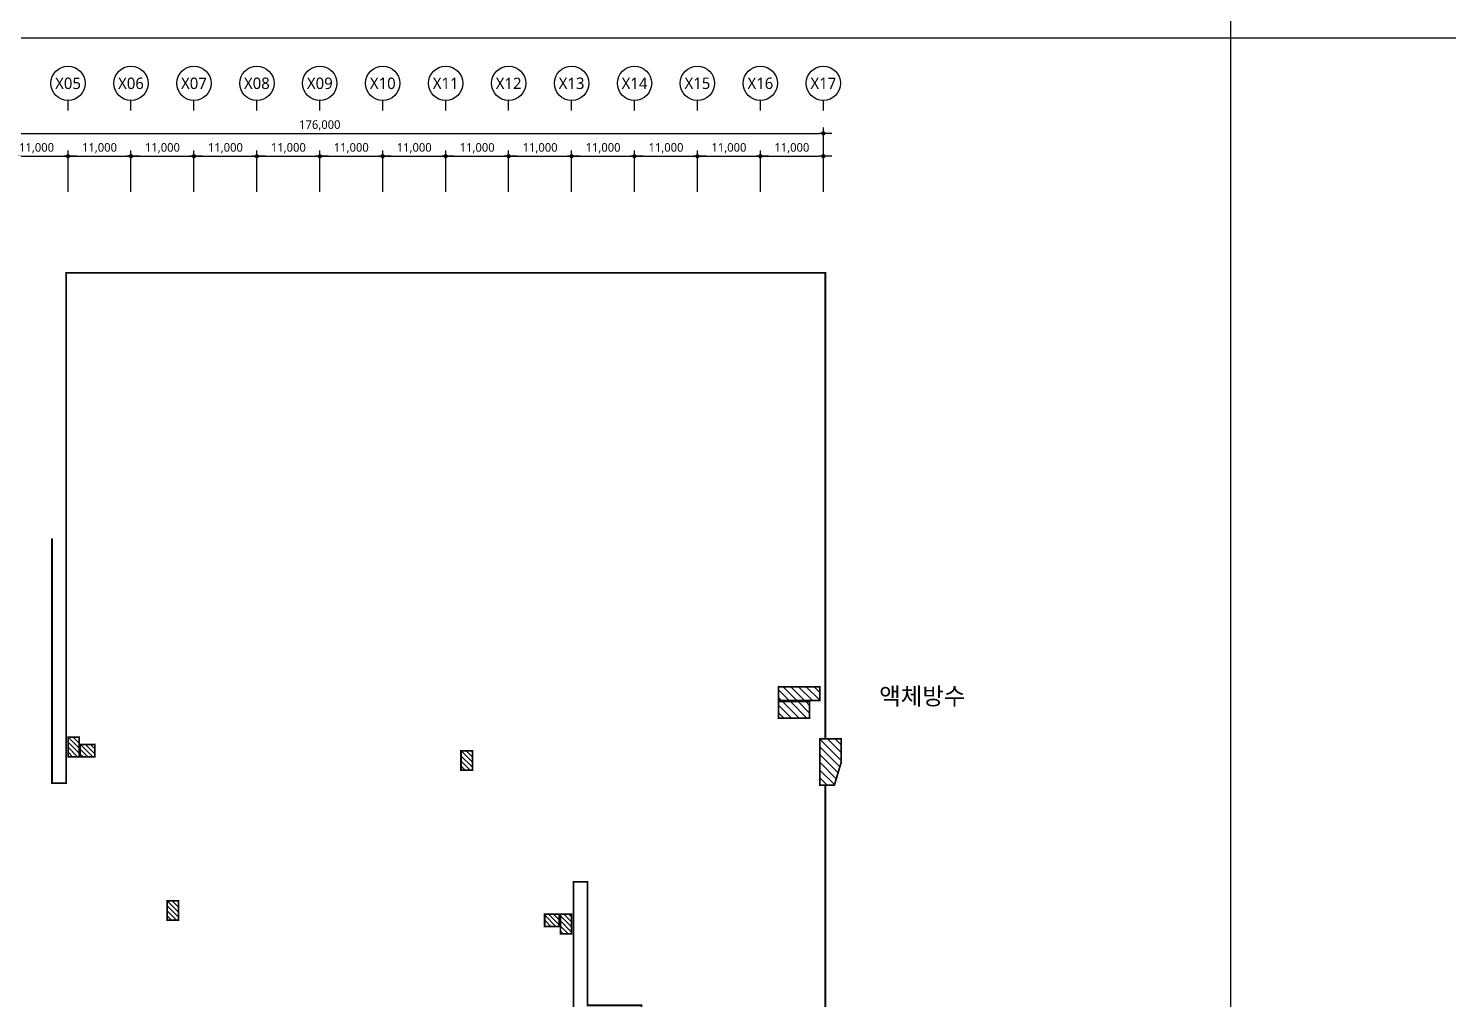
# Model space of a CAD drawing. Header units: millimetres. Extents: x 1037297 to 2672330, y 928637 to 1464837.
# Drawn here: x 1186615 to 1434813, y 1028610 to 1198407 of the extents above; entities that cross this region are included whole.
import ezdxf
from ezdxf.enums import TextEntityAlignment as Align

# ---------------------------------------------------------------- set-up
doc = ezdxf.new("R2010")
doc.units = ezdxf.units.MM
doc.header["$LTSCALE"] = 5
doc.header["$MEASUREMENT"] = 0
doc.header["$PDSIZE"] = -10
doc.linetypes.add('ACAD_ISO12W100', pattern=[21, 12, -3, 0, -3, 0, -3])
doc.layers.get('0').update_dxf_attribs({"linetype": 'CONTINUOUS'})
doc.layers.get('Defpoints').update_dxf_attribs({"color": 153, "linetype": 'CONTINUOUS'})
for name, color, linetype, lineweight in [('A-AXIS-BUBL', 7, 'CONTINUOUS', 25), ('A-DIMS', 7, 'CONTINUOUS', 25), ('A-MKXS-LEAD', 7, 'CONTINUOUS', 25), ('A-XXXX-TXT2', 3, 'CONTINUOUS', 25)]:
    doc.layers.add(name, color=color, linetype=linetype, lineweight=lineweight)
doc.layers.add('AA-TEX-3', color=3, linetype='CONTINUOUS')
doc.layers.add('방수', color=7, linetype='CONTINUOUS')
doc.styles.add('HY울릉도L', font='')
doc.styles.add('맑은고딕', font='malgun.ttf')
doc.styles.add('한농대-돋음체', font='')
doc.styles.get('HY울릉도L').set_extended_font_data('HYwulM')
doc.styles.get('한농대-돋음체').set_extended_font_data('Dotum')
doc.dimstyles.new('CDIM', dxfattribs={"dimtxt": 3, "dimasz": 1.5, "dimexe": 2, "dimexo": 1, "dimgap": 1, "dimtad": 1, "dimdec": 0, "dimrnd": 0.5, "dimzin": 0, "dimdsep": 32, "dimlunit": 6, "dimtxsty": 'HY울릉도L', "dimblk1": '_CIDOT', "dimblk2": '_CIDOT', "dimsah": 1, "dimcen": 5.5, "dimclrd": 2, "dimclre": 2, "dimclrt": 7, "dimadec": 0, "dimazin": 0, "dimtfac": 1, "dimtdec": 0, "dimtix": 1, "dimtmove": 2, "dimatfit": 1, "dimldrblk": '_CIDOT', "dimfxl": 1, "dimtolj": 1, "dimtzin": 0, "dimlwd": -1, "dimarcsym": 0})

# ---------------------------------------------------------------- blocks, each defined once
blk = doc.blocks.new('_CIDOT')
at = {"color": 0, "linetype": 'ByBlock'}
blk.add_line((2, 0), (-1, 0), dxfattribs=at)
at = {"color": 0, "linetype": 'ByBlock', "const_width": 0.5}
blk.add_lwpolyline([(-0.25, 0, 1), (0.25, 0, 1)], format="xyb", close=True, dxfattribs=at)
blk = doc.blocks.new('*D30')
at = {"layer": 'A-DIMS', "lineweight": -2, "transparency": 16777216}
for p, q in [((159693, 255621), (159693, 262871)), ((170693, 255621), (170693, 262871))]:
    blk.add_line(p, q, dxfattribs=at)
at = {"layer": 'A-DIMS', "transparency": 16777216}
blk.add_line((160443, 261871), (169943, 261871), dxfattribs=at)
at = {"layer": 'Defpoints', "color": 0, "transparency": 16777216}
for p in [(170693, 261871), (159693, 255121), (170693, 255121)]:
    blk.add_point(p, dxfattribs=at)
at = {"layer": 'A-DIMS', "transparency": 16777216, "xscale": 750, "yscale": 750, "zscale": 750, "rotation": 180}
blk.add_blockref('_CIDOT', (159693, 261871), dxfattribs=at)
at = {"layer": 'A-DIMS', "transparency": 16777216, "xscale": 750, "yscale": 750, "zscale": 750}
blk.add_blockref('_CIDOT', (170693, 261871), dxfattribs=at)
at = {"layer": 'A-DIMS', "color": 3, "transparency": 16777216, "insert": (165193, 263275), "char_height": 1500, "attachment_point": 5, "style": '맑은고딕'}
blk.add_mtext('\\A1;11,000', dxfattribs=at)
blk = doc.blocks.new('*D31')
at = {"layer": 'A-DIMS', "lineweight": -2, "transparency": 16777216}
for p, q in [((170693, 255621), (170693, 262871)), ((181693, 255621), (181693, 262871))]:
    blk.add_line(p, q, dxfattribs=at)
at = {"layer": 'A-DIMS', "transparency": 16777216}
blk.add_line((171443, 261871), (180943, 261871), dxfattribs=at)
at = {"layer": 'Defpoints', "color": 0, "transparency": 16777216}
for p in [(181693, 261871), (170693, 255121), (181693, 255121)]:
    blk.add_point(p, dxfattribs=at)
at = {"layer": 'A-DIMS', "transparency": 16777216, "xscale": 750, "yscale": 750, "zscale": 750, "rotation": 180}
blk.add_blockref('_CIDOT', (170693, 261871), dxfattribs=at)
at = {"layer": 'A-DIMS', "transparency": 16777216, "xscale": 750, "yscale": 750, "zscale": 750}
blk.add_blockref('_CIDOT', (181693, 261871), dxfattribs=at)
at = {"layer": 'A-DIMS', "color": 3, "transparency": 16777216, "insert": (176193, 263275), "char_height": 1500, "attachment_point": 5, "style": '맑은고딕'}
blk.add_mtext('\\A1;11,000', dxfattribs=at)
blk = doc.blocks.new('*D32')
at = {"layer": 'A-DIMS', "lineweight": -2, "transparency": 16777216}
for p, q in [((181693, 255621), (181693, 262871)), ((192693, 255621), (192693, 262871))]:
    blk.add_line(p, q, dxfattribs=at)
at = {"layer": 'A-DIMS', "transparency": 16777216}
blk.add_line((182443, 261871), (191943, 261871), dxfattribs=at)
at = {"layer": 'Defpoints', "color": 0, "transparency": 16777216}
for p in [(192693, 261871), (181693, 255121), (192693, 255121)]:
    blk.add_point(p, dxfattribs=at)
at = {"layer": 'A-DIMS', "transparency": 16777216, "xscale": 750, "yscale": 750, "zscale": 750, "rotation": 180}
blk.add_blockref('_CIDOT', (181693, 261871), dxfattribs=at)
at = {"layer": 'A-DIMS', "transparency": 16777216, "xscale": 750, "yscale": 750, "zscale": 750}
blk.add_blockref('_CIDOT', (192693, 261871), dxfattribs=at)
at = {"layer": 'A-DIMS', "color": 3, "transparency": 16777216, "insert": (187193, 263275), "char_height": 1500, "attachment_point": 5, "style": '맑은고딕'}
blk.add_mtext('\\A1;11,000', dxfattribs=at)
blk = doc.blocks.new('*D33')
at = {"layer": 'A-DIMS', "lineweight": -2, "transparency": 16777216}
for p, q in [((192693, 255621), (192693, 262871)), ((203693, 255621), (203693, 262871))]:
    blk.add_line(p, q, dxfattribs=at)
at = {"layer": 'A-DIMS', "transparency": 16777216}
blk.add_line((193443, 261871), (202943, 261871), dxfattribs=at)
at = {"layer": 'Defpoints', "color": 0, "transparency": 16777216}
for p in [(203693, 261871), (192693, 255121), (203693, 255121)]:
    blk.add_point(p, dxfattribs=at)
at = {"layer": 'A-DIMS', "transparency": 16777216, "xscale": 750, "yscale": 750, "zscale": 750, "rotation": 180}
blk.add_blockref('_CIDOT', (192693, 261871), dxfattribs=at)
at = {"layer": 'A-DIMS', "transparency": 16777216, "xscale": 750, "yscale": 750, "zscale": 750}
blk.add_blockref('_CIDOT', (203693, 261871), dxfattribs=at)
at = {"layer": 'A-DIMS', "color": 3, "transparency": 16777216, "insert": (198193, 263275), "char_height": 1500, "attachment_point": 5, "style": '맑은고딕'}
blk.add_mtext('\\A1;11,000', dxfattribs=at)
blk = doc.blocks.new('*D34')
at = {"layer": 'A-DIMS', "lineweight": -2, "transparency": 16777216}
for p, q in [((203693, 255621), (203693, 262871)), ((214693, 255621), (214693, 262871))]:
    blk.add_line(p, q, dxfattribs=at)
at = {"layer": 'A-DIMS', "transparency": 16777216}
blk.add_line((204443, 261871), (213943, 261871), dxfattribs=at)
at = {"layer": 'Defpoints', "color": 0, "transparency": 16777216}
for p in [(214693, 261871), (203693, 255121), (214693, 255121)]:
    blk.add_point(p, dxfattribs=at)
at = {"layer": 'A-DIMS', "transparency": 16777216, "xscale": 750, "yscale": 750, "zscale": 750, "rotation": 180}
blk.add_blockref('_CIDOT', (203693, 261871), dxfattribs=at)
at = {"layer": 'A-DIMS', "transparency": 16777216, "xscale": 750, "yscale": 750, "zscale": 750}
blk.add_blockref('_CIDOT', (214693, 261871), dxfattribs=at)
at = {"layer": 'A-DIMS', "color": 3, "transparency": 16777216, "insert": (209193, 263275), "char_height": 1500, "attachment_point": 5, "style": '맑은고딕'}
blk.add_mtext('\\A1;11,000', dxfattribs=at)
blk = doc.blocks.new('*D35')
at = {"layer": 'A-DIMS', "lineweight": -2, "transparency": 16777216}
for p, q in [((214693, 255621), (214693, 262871)), ((225693, 255621), (225693, 262871))]:
    blk.add_line(p, q, dxfattribs=at)
at = {"layer": 'A-DIMS', "transparency": 16777216}
blk.add_line((215443, 261871), (224943, 261871), dxfattribs=at)
at = {"layer": 'Defpoints', "color": 0, "transparency": 16777216}
for p in [(225693, 261871), (214693, 255121), (225693, 255121)]:
    blk.add_point(p, dxfattribs=at)
at = {"layer": 'A-DIMS', "transparency": 16777216, "xscale": 750, "yscale": 750, "zscale": 750, "rotation": 180}
blk.add_blockref('_CIDOT', (214693, 261871), dxfattribs=at)
at = {"layer": 'A-DIMS', "transparency": 16777216, "xscale": 750, "yscale": 750, "zscale": 750}
blk.add_blockref('_CIDOT', (225693, 261871), dxfattribs=at)
at = {"layer": 'A-DIMS', "color": 3, "transparency": 16777216, "insert": (220193, 263275), "char_height": 1500, "attachment_point": 5, "style": '맑은고딕'}
blk.add_mtext('\\A1;11,000', dxfattribs=at)
blk = doc.blocks.new('*D36')
at = {"layer": 'A-DIMS', "lineweight": -2, "transparency": 16777216}
for p, q in [((225693, 255621), (225693, 262871)), ((236693, 255621), (236693, 262871))]:
    blk.add_line(p, q, dxfattribs=at)
at = {"layer": 'A-DIMS', "transparency": 16777216}
blk.add_line((226443, 261871), (235943, 261871), dxfattribs=at)
at = {"layer": 'Defpoints', "color": 0, "transparency": 16777216}
for p in [(236693, 261871), (225693, 255121), (236693, 255121)]:
    blk.add_point(p, dxfattribs=at)
at = {"layer": 'A-DIMS', "transparency": 16777216, "xscale": 750, "yscale": 750, "zscale": 750, "rotation": 180}
blk.add_blockref('_CIDOT', (225693, 261871), dxfattribs=at)
at = {"layer": 'A-DIMS', "transparency": 16777216, "xscale": 750, "yscale": 750, "zscale": 750}
blk.add_blockref('_CIDOT', (236693, 261871), dxfattribs=at)
at = {"layer": 'A-DIMS', "color": 3, "transparency": 16777216, "insert": (231193, 263275), "char_height": 1500, "attachment_point": 5, "style": '맑은고딕'}
blk.add_mtext('\\A1;11,000', dxfattribs=at)
blk = doc.blocks.new('*D37')
at = {"layer": 'A-DIMS', "lineweight": -2, "transparency": 16777216}
for p, q in [((236693, 255621), (236693, 262871)), ((247693, 255621), (247693, 262871))]:
    blk.add_line(p, q, dxfattribs=at)
at = {"layer": 'A-DIMS', "transparency": 16777216}
blk.add_line((237443, 261871), (246943, 261871), dxfattribs=at)
at = {"layer": 'Defpoints', "color": 0, "transparency": 16777216}
for p in [(247693, 261871), (236693, 255121), (247693, 255121)]:
    blk.add_point(p, dxfattribs=at)
at = {"layer": 'A-DIMS', "transparency": 16777216, "xscale": 750, "yscale": 750, "zscale": 750, "rotation": 180}
blk.add_blockref('_CIDOT', (236693, 261871), dxfattribs=at)
at = {"layer": 'A-DIMS', "transparency": 16777216, "xscale": 750, "yscale": 750, "zscale": 750}
blk.add_blockref('_CIDOT', (247693, 261871), dxfattribs=at)
at = {"layer": 'A-DIMS', "color": 3, "transparency": 16777216, "insert": (242193, 263275), "char_height": 1500, "attachment_point": 5, "style": '맑은고딕'}
blk.add_mtext('\\A1;11,000', dxfattribs=at)
blk = doc.blocks.new('*D38')
at = {"layer": 'A-DIMS', "lineweight": -2, "transparency": 16777216}
for p, q in [((247693, 255621), (247693, 262871)), ((258693, 255621), (258693, 262871))]:
    blk.add_line(p, q, dxfattribs=at)
at = {"layer": 'A-DIMS', "transparency": 16777216}
blk.add_line((248443, 261871), (257943, 261871), dxfattribs=at)
at = {"layer": 'Defpoints', "color": 0, "transparency": 16777216}
for p in [(258693, 261871), (247693, 255121), (258693, 255121)]:
    blk.add_point(p, dxfattribs=at)
at = {"layer": 'A-DIMS', "transparency": 16777216, "xscale": 750, "yscale": 750, "zscale": 750, "rotation": 180}
blk.add_blockref('_CIDOT', (247693, 261871), dxfattribs=at)
at = {"layer": 'A-DIMS', "transparency": 16777216, "xscale": 750, "yscale": 750, "zscale": 750}
blk.add_blockref('_CIDOT', (258693, 261871), dxfattribs=at)
at = {"layer": 'A-DIMS', "color": 3, "transparency": 16777216, "insert": (253193, 263275), "char_height": 1500, "attachment_point": 5, "style": '맑은고딕'}
blk.add_mtext('\\A1;11,000', dxfattribs=at)
blk = doc.blocks.new('*D39')
at = {"layer": 'A-DIMS', "lineweight": -2, "transparency": 16777216}
for p, q in [((258693, 255621), (258693, 262871)), ((269693, 255621), (269693, 262871))]:
    blk.add_line(p, q, dxfattribs=at)
at = {"layer": 'A-DIMS', "transparency": 16777216}
blk.add_line((259443, 261871), (268943, 261871), dxfattribs=at)
at = {"layer": 'Defpoints', "color": 0, "transparency": 16777216}
for p in [(269693, 261871), (258693, 255121), (269693, 255121)]:
    blk.add_point(p, dxfattribs=at)
at = {"layer": 'A-DIMS', "transparency": 16777216, "xscale": 750, "yscale": 750, "zscale": 750, "rotation": 180}
blk.add_blockref('_CIDOT', (258693, 261871), dxfattribs=at)
at = {"layer": 'A-DIMS', "transparency": 16777216, "xscale": 750, "yscale": 750, "zscale": 750}
blk.add_blockref('_CIDOT', (269693, 261871), dxfattribs=at)
at = {"layer": 'A-DIMS', "color": 3, "transparency": 16777216, "insert": (264193, 263275), "char_height": 1500, "attachment_point": 5, "style": '맑은고딕'}
blk.add_mtext('\\A1;11,000', dxfattribs=at)
blk = doc.blocks.new('*D40')
at = {"layer": 'A-DIMS', "lineweight": -2, "transparency": 16777216}
for p, q in [((269693, 255621), (269693, 262871)), ((280693, 255621), (280693, 262871))]:
    blk.add_line(p, q, dxfattribs=at)
at = {"layer": 'A-DIMS', "transparency": 16777216}
blk.add_line((270443, 261871), (279943, 261871), dxfattribs=at)
at = {"layer": 'Defpoints', "color": 0, "transparency": 16777216}
for p in [(280693, 261871), (269693, 255121), (280693, 255121)]:
    blk.add_point(p, dxfattribs=at)
at = {"layer": 'A-DIMS', "transparency": 16777216, "xscale": 750, "yscale": 750, "zscale": 750, "rotation": 180}
blk.add_blockref('_CIDOT', (269693, 261871), dxfattribs=at)
at = {"layer": 'A-DIMS', "transparency": 16777216, "xscale": 750, "yscale": 750, "zscale": 750}
blk.add_blockref('_CIDOT', (280693, 261871), dxfattribs=at)
at = {"layer": 'A-DIMS', "color": 3, "transparency": 16777216, "insert": (275193, 263275), "char_height": 1500, "attachment_point": 5, "style": '맑은고딕'}
blk.add_mtext('\\A1;11,000', dxfattribs=at)
blk = doc.blocks.new('*D41')
at = {"layer": 'A-DIMS', "lineweight": -2, "transparency": 16777216}
for p, q in [((280693, 255621), (280693, 262871)), ((291693, 255621), (291693, 262871))]:
    blk.add_line(p, q, dxfattribs=at)
at = {"layer": 'A-DIMS', "transparency": 16777216}
blk.add_line((281443, 261871), (290943, 261871), dxfattribs=at)
at = {"layer": 'Defpoints', "color": 0, "transparency": 16777216}
for p in [(291693, 261871), (280693, 255121), (291693, 255121)]:
    blk.add_point(p, dxfattribs=at)
at = {"layer": 'A-DIMS', "transparency": 16777216, "xscale": 750, "yscale": 750, "zscale": 750, "rotation": 180}
blk.add_blockref('_CIDOT', (280693, 261871), dxfattribs=at)
at = {"layer": 'A-DIMS', "transparency": 16777216, "xscale": 750, "yscale": 750, "zscale": 750}
blk.add_blockref('_CIDOT', (291693, 261871), dxfattribs=at)
at = {"layer": 'A-DIMS', "color": 3, "transparency": 16777216, "insert": (286193, 263275), "char_height": 1500, "attachment_point": 5, "style": '맑은고딕'}
blk.add_mtext('\\A1;11,000', dxfattribs=at)
blk = doc.blocks.new('*D42')
at = {"layer": 'A-DIMS', "lineweight": -2, "transparency": 16777216}
for p, q in [((126693, 255621), (126693, 266871)), ((302693, 255621), (302693, 266871))]:
    blk.add_line(p, q, dxfattribs=at)
at = {"layer": 'A-DIMS', "transparency": 16777216}
blk.add_line((127443, 265871), (301943, 265871), dxfattribs=at)
at = {"layer": 'Defpoints', "color": 0, "transparency": 16777216}
for p in [(302693, 265871), (126693, 255121), (302693, 255121)]:
    blk.add_point(p, dxfattribs=at)
at = {"layer": 'A-DIMS', "transparency": 16777216, "xscale": 750, "yscale": 750, "zscale": 750, "rotation": 180}
blk.add_blockref('_CIDOT', (126693, 265871), dxfattribs=at)
at = {"layer": 'A-DIMS', "transparency": 16777216, "xscale": 750, "yscale": 750, "zscale": 750}
blk.add_blockref('_CIDOT', (302693, 265871), dxfattribs=at)
at = {"layer": 'A-DIMS', "color": 3, "transparency": 16777216, "insert": (214693, 267275), "char_height": 1500, "attachment_point": 5, "style": '맑은고딕'}
blk.add_mtext('\\A1;176,000', dxfattribs=at)
blk = doc.blocks.new('*D43')
at = {"layer": 'A-DIMS', "lineweight": -2, "transparency": 16777216}
for p, q in [((291693, 255621), (291693, 262871)), ((302693, 255621), (302693, 262871))]:
    blk.add_line(p, q, dxfattribs=at)
at = {"layer": 'A-DIMS', "transparency": 16777216}
blk.add_line((292443, 261871), (301943, 261871), dxfattribs=at)
at = {"layer": 'Defpoints', "color": 0, "transparency": 16777216}
for p in [(302693, 261871), (291693, 255121), (302693, 255121)]:
    blk.add_point(p, dxfattribs=at)
at = {"layer": 'A-DIMS', "transparency": 16777216, "xscale": 750, "yscale": 750, "zscale": 750, "rotation": 180}
blk.add_blockref('_CIDOT', (291693, 261871), dxfattribs=at)
at = {"layer": 'A-DIMS', "transparency": 16777216, "xscale": 750, "yscale": 750, "zscale": 750}
blk.add_blockref('_CIDOT', (302693, 261871), dxfattribs=at)
at = {"layer": 'A-DIMS', "color": 3, "transparency": 16777216, "insert": (297193, 263275), "char_height": 1500, "attachment_point": 5, "style": '맑은고딕'}
blk.add_mtext('\\A1;11,000', dxfattribs=at)
blk = doc.blocks.new('DIM(210222)')
for p, q in [((170693, 269870.6), (170693, 271620.6)), ((181693, 269870.6), (181693, 271620.6)), ((192693, 269870.6), (192693, 271620.6)), ((203693, 269870.6), (203693, 271620.6)), ((214693, 269870.6), (214693, 271620.6)), ((225693, 269870.6), (225693, 271620.6)), ((236693, 269870.6), (236693, 271620.6)), ((247693, 269870.6), (247693, 271620.6)), ((258693, 269870.6), (258693, 271620.6)), ((269693, 269870.6), (269693, 271620.6)), ((280693, 269870.6), (280693, 271620.6)), ((291693, 269870.6), (291693, 271620.6)), ((302693, 269870.6), (302693, 271620.6))]:
    blk.add_line(p, q)
at = {"layer": 'A-AXIS-BUBL', "ltscale": 0.2}
for centre in [(170693, 274620.6), (181693, 274620.6), (192693, 274620.6), (203693, 274620.6), (214693, 274620.6), (225693, 274620.6), (236693, 274620.6), (247693, 274620.6), (258693, 274620.6), (269693, 274620.6), (280693, 274620.6), (291693, 274620.6), (302693, 274620.6)]:
    blk.add_circle(centre, 3000, dxfattribs=at)
at = {"layer": 'A-XXXX-TXT2', "ltscale": 0.2, "style": '맑은고딕'}
for s, p in [('X05', (170693, 274620.6)), ('X06', (181693, 274620.6)), ('X07', (192693, 274620.6)), ('X08', (203693, 274620.6)), ('X09', (214693, 274620.6)), ('X10', (225693, 274620.6)), ('X11', (236693, 274620.6)), ('X12', (247693, 274620.6)), ('X13', (258693, 274620.6)), ('X14', (269693, 274620.6)), ('X15', (280693, 274620.6)), ('X16', (291693, 274620.6)), ('X17', (302693, 274620.6))]:
    blk.add_text(s, height=2000, dxfattribs=at).set_placement(p, align=Align.MIDDLE)
at = {"layer": 'A-DIMS'}
for p1, p2, distance, picture, middle in [((126693, 255120.6), (302693, 255120.6), 10750, '*D42', (214693, 267275.5)), ((159693, 255120.6), (170693, 255120.6), 6750, '*D30', (165193, 263275.5)), ((170693, 255120.6), (181693, 255120.6), 6750, '*D31', (176193, 263275.5)), ((181693, 255120.6), (192693, 255120.6), 6750, '*D32', (187193, 263275.5)), ((192693, 255120.6), (203693, 255120.6), 6750, '*D33', (198193, 263275.5)), ((203693, 255120.6), (214693, 255120.6), 6750, '*D34', (209193, 263275.5)), ((214693, 255120.6), (225693, 255120.6), 6750, '*D35', (220193, 263275.5)), ((225693, 255120.6), (236693, 255120.6), 6750, '*D36', (231193, 263275.5)), ((236693, 255120.6), (247693, 255120.6), 6750, '*D37', (242193, 263275.5)), ((247693, 255120.6), (258693, 255120.6), 6750, '*D38', (253193, 263275.5)), ((258693, 255120.6), (269693, 255120.6), 6750, '*D39', (264193, 263275.5)), ((269693, 255120.6), (280693, 255120.6), 6750, '*D40', (275193, 263275.5)), ((280693, 255120.6), (291693, 255120.6), 6750, '*D41', (286193, 263275.5)), ((291693, 255120.6), (302693, 255120.6), 6750, '*D43', (297193, 263275.5))]:
    dim = blk.add_aligned_dim(p1=p1, p2=p2, distance=distance, dimstyle='CDIM', override={"dimscale": 500, "dimtxsty": '맑은고딕', "dimclrd": 256, "dimclre": 256, "dimclrt": 3}, dxfattribs=at)
    dim.commit()
    dim.dimension.update_dxf_attribs({"geometry": picture, "text_midpoint": middle})

msp = doc.modelspace()

# ---------------------------------------------------------------- hatches: boundary and pattern name
at = {"layer": '방수'}
h = msp.add_hatch(dxfattribs=at)
h.set_pattern_fill('ANSI31', color=6, scale=300, angle=90)
h.set_pattern_definition([(135, (-3716571.75, 107916.8), (-673.51921, -673.51921), [])])
h.paths.add_polyline_path([(1157390, 1036808), (1151940, 1036808), (1151940, 1033908), (1157390, 1033908)])
h.paths.add_polyline_path([(1157390, 1033708), (1150140, 1033708), (1150140, 1031308), (1157390, 1031308)])
h.paths.add_polyline_path([(1317690, 1080708), (1323140, 1080708), (1323140, 1077808), (1317690, 1077808)])
h.paths.add_polyline_path([(1317690, 1080908), (1317690, 1083308), (1324940, 1083308), (1324940, 1080908)])
h = msp.add_hatch(dxfattribs=at)
h.set_pattern_fill('ANSI31', color=6, scale=5000, angle=90)
h.paths.add_polyline_path([(1195480, 1071058), (1193540, 1071058), (1193540, 1074508), (1195480, 1074508)])
h.paths.add_polyline_path([(1198240, 1071058), (1195680, 1071058), (1195680, 1073208), (1198240, 1073208)])
h = msp.add_hatch(dxfattribs=at)
h.set_pattern_fill('ANSI31', color=6, scale=300, angle=90)
h.set_pattern_definition([(135, (0, 0), (-673.5192, -673.5192), [])])
h.paths.add_polyline_path([(1324940, 1074183), (1324940, 1066108), (1327466, 1066108), (1328640, 1070023), (1328640, 1074183)])
h = msp.add_hatch(dxfattribs=at)
h.set_pattern_fill('ANSI31', color=6, scale=5000, angle=90)
h.paths.add_polyline_path([(1262215, 1072108), (1264215, 1072108), (1264215, 1068733), (1262215, 1068733)])
h = msp.add_hatch(dxfattribs=at)
h.set_pattern_fill('ANSI31', color=6, scale=5000, angle=90)
h.set_pattern_definition([(135, (-51350, -26225), (-441.94174, -441.94174), [])])
h.paths.add_polyline_path([(1210865, 1045883), (1212865, 1045883), (1212865, 1042508), (1210865, 1042508)])
h = msp.add_hatch(dxfattribs=at)
h.set_pattern_fill('ANSI31', color=6, scale=5000, angle=90)
h.paths.add_polyline_path([(1276840, 1043558), (1279400, 1043558), (1279400, 1041408), (1276840, 1041408)])
h.paths.add_polyline_path([(1279600, 1043558), (1281540, 1043558), (1281540, 1040108), (1279600, 1040108)])

# ---------------------------------------------------------------- linework, layer by layer
for p, q in [((1396672, 1464837), (1396672, 928637)), ((1037297, 1196737), (1756047, 1196737))]:
    msp.add_line(p, q)
at = {"layer": 'A-MKXS-LEAD'}
msp.add_lwpolyline([(1321965, 1081908, 0, 500, 0), (1323465, 1081908, 0, 0, 0), (1334920, 1081908, 0, 0, 0)], format="xyseb", dxfattribs=at)
at = {"layer": '방수', "color": 4, "linetype": 'ACAD_ISO12W100', "ltscale": 10}
for points in [[(1325890, 1074183, 300, 300, 0), (1325890, 1077808, 300, 300, 0), (1325890, 1155658, 300, 300, 0), (1193190, 1155658, 300, 300, 0), (1193190, 1066458, 300, 300, 0), (1190740, 1066458, 300, 300, 0), (1190740, 1109246, 0, 0, 0)], [(1181740, 1105970, 300, 300, 0), (1181724, 1087008, 300, 300, -0.2417541), (1176544, 1078036, 300, 300, 0), (1176502, 1077962, 300, 300, 0), (1175528, 1077261, 300, 300, 0), (1149190, 1077258, 300, 300, 0), (1149190, 1045608, 300, 300, 0), (1149190, 958958, 300, 300, 0), (1281890, 958958, 300, 300, 0), (1281890, 1049208, 300, 300, 0), (1284340, 1049208, 300, 300, 0), (1284340, 1027608, 300, 300, 0), (1293756, 1027608, 300, 300, 0), (1293756, 1007608, 300, 300, 0), (1293190, 1007608, 300, 300, 0), (1293190, 988708, 300, 300, 0), (1325890, 988708, 300, 300, 0), (1325890, 1066108, 300, 300, 0)]]:
    msp.add_lwpolyline(points, format="xyseb", dxfattribs=at)
at = {"layer": '방수', "color": 4, "linetype": 'ACAD_ISO12W100', "ltscale": 10, "const_width": 300}
for points in [[(1317690, 1080908), (1317690, 1083308), (1324940, 1083308), (1324940, 1080908)], [(1317690, 1080708), (1323140, 1080708), (1323140, 1077808), (1317690, 1077808)], [(1195480, 1071058), (1193540, 1071058), (1193540, 1074508), (1195480, 1074508)], [(1198240, 1071058), (1195680, 1071058), (1195680, 1073208), (1198240, 1073208)], [(1262215, 1072108), (1264215, 1072108), (1264215, 1068733), (1262215, 1068733)], [(1324940, 1074183), (1324940, 1066108), (1327466, 1066108), (1328640, 1070023), (1328640, 1074183)], [(1210865, 1045883), (1212865, 1045883), (1212865, 1042508), (1210865, 1042508)], [(1276840, 1043558), (1279400, 1043558), (1279400, 1041408), (1276840, 1041408)], [(1279600, 1043558), (1281540, 1043558), (1281540, 1040108), (1279600, 1040108)]]:
    msp.add_lwpolyline(points, close=True, dxfattribs=at)

# ---------------------------------------------------------------- block references
msp.add_blockref('DIM(210222)', (1022847, 914187))

# ---------------------------------------------------------------- texts
at = {"layer": 'AA-TEX-3', "style": '한농대-돋음체'}
msp.add_text('액체방수', height=3000, dxfattribs=at).set_placement((1335299, 1081663), align=Align.MIDDLE_LEFT)

doc.saveas('drawing.dxf')
